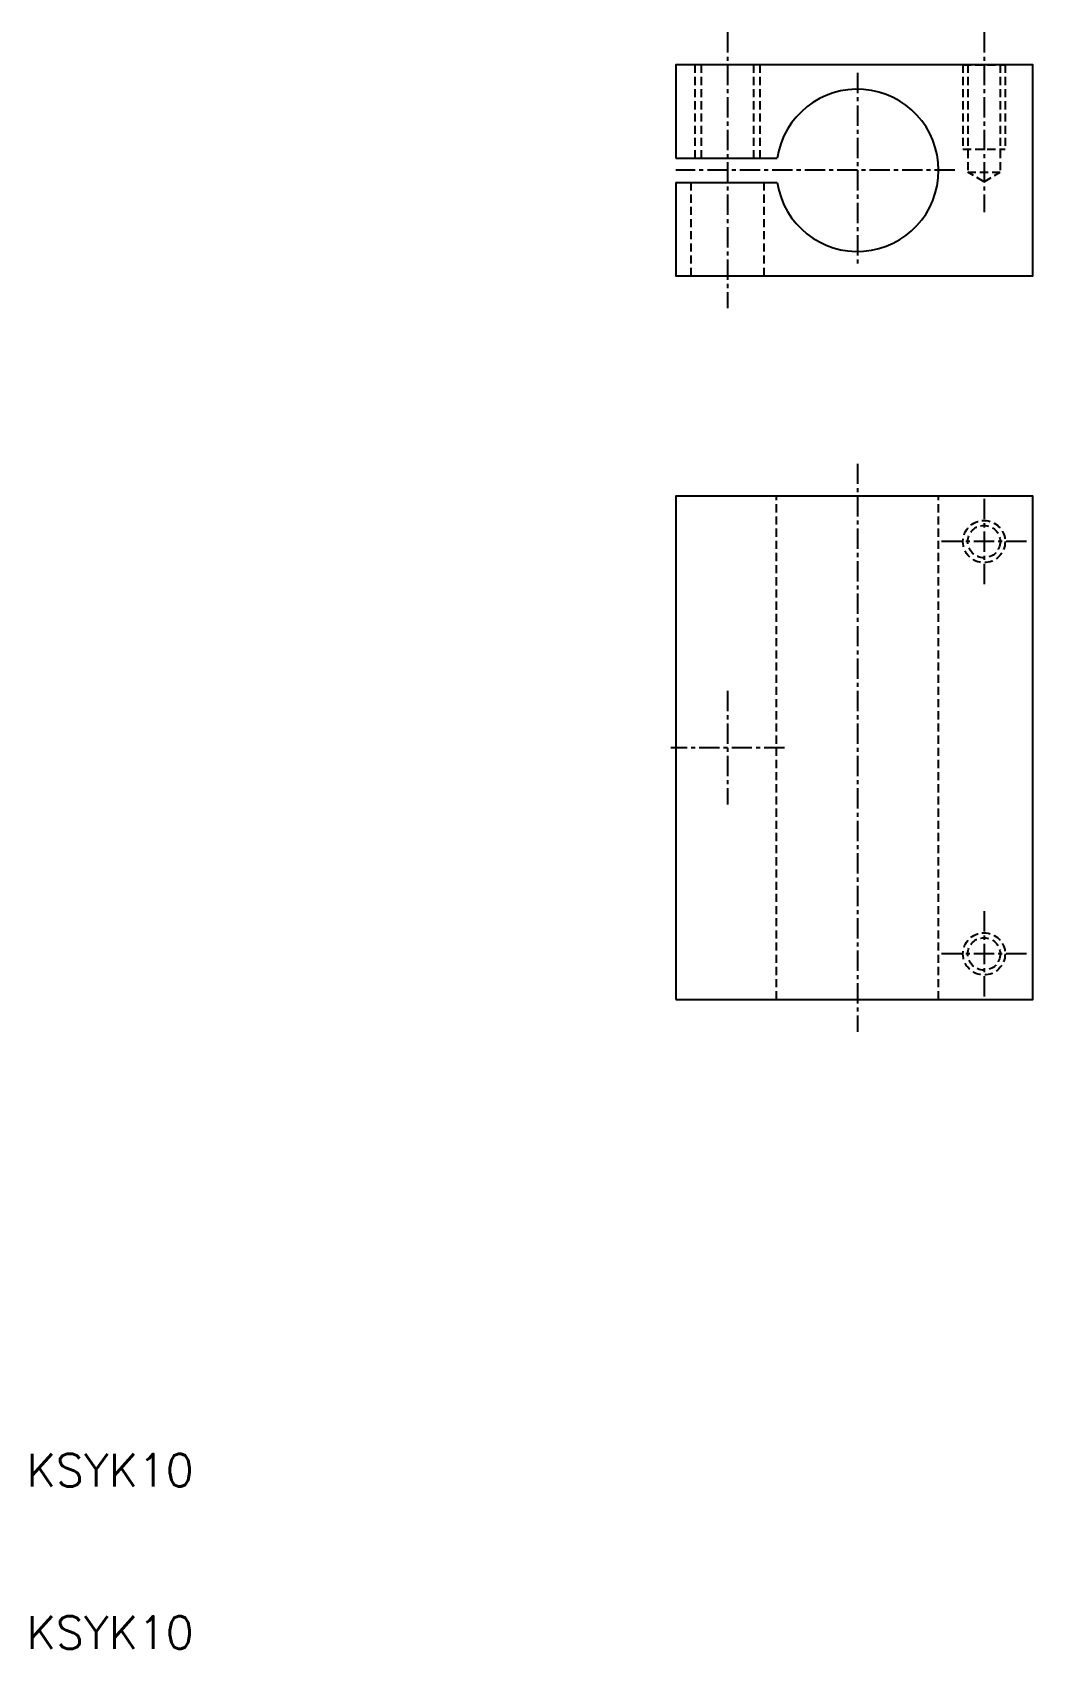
# Model space of a CAD drawing. Extents: x 10.3 to 72, y 10 to 109.6.
import ezdxf

# ---------------------------------------------------------------- set-up
doc = ezdxf.new("R2010")
doc.units = 0
doc.linetypes.add('CENTER', pattern=[2, 1.25, -0.25, 0.25, -0.25])
doc.linetypes.add('DASHED', pattern=[0.75, 0.5, -0.25])
doc.layers.get('0').update_dxf_attribs({"linetype": 'CONTINUOUS'})
doc.layers.add('CENTER', color=1, linetype='CENTER')
doc.styles.get("Standard").update_dxf_attribs({"font": 'txt.shx'})

msp = doc.modelspace()

# ---------------------------------------------------------------- linework, layer by layer
at = {"color": 3, "linetype": 'DASHED'}
for p, q in [((51.2, 101.822), (51.2, 107.572)), ((51.579, 101.822), (51.579, 107.572)), ((54.821, 101.822), (54.821, 107.572)), ((55.2, 101.822), (55.2, 107.572)), ((67.7, 107.572), (67.7, 102.372)), ((67.7, 107.572), (70.3, 107.572)), ((68, 107.572), (68, 100.95)), ((70, 107.572), (70, 100.95)), ((70.3, 107.572), (70.3, 102.372)), ((67.7, 102.372), (70.3, 102.372)), ((69, 100.372), (68, 100.95)), ((68, 100.95), (70, 100.95)), ((69, 100.372), (70, 100.95)), ((50.95, 94.572), (50.95, 100.322)), ((55.45, 94.572), (55.45, 100.322)), ((56.2, 50), (56.2, 81)), ((66.2, 50), (66.2, 81))]:
    msp.add_line(p, q, dxfattribs=at)
at = {"color": 7, "linetype": 'CONTINUOUS'}
for p, q in [((50, 101.822), (56.257, 101.822)), ((50, 100.322), (56.257, 100.322))]:
    msp.add_line(p, q, dxfattribs=at)
msp.add_lwpolyline([(50, 100.322), (50, 94.572), (72, 94.572), (72, 107.572), (50, 107.572), (50, 101.822)], dxfattribs=at)
msp.add_lwpolyline([(50, 50), (72, 50), (72, 81), (50, 81)], close=True, dxfattribs=at)
at = {"color": 3, "linetype": 'DASHED'}
for centre, radius in [((69, 78.2), 1.3), ((69, 78.2), 1), ((69, 52.8), 1.3), ((69, 52.8), 1)]:
    msp.add_circle(centre, radius, dxfattribs=at)
at = {"color": 7, "linetype": 'CONTINUOUS'}
msp.add_arc((61.2, 101.072), 5, 188.62693, 171.37307, dxfattribs=at)
at = {"layer": 'CENTER', "color": 1, "linetype": 'CENTER'}
for p, q in [((53.2, 109.572), (53.2, 92.572)), ((69, 109.572), (69, 98.487)), ((61.2, 107.072), (61.2, 95.072)), ((67.2, 101.072), (50, 101.072)), ((61.2, 83), (61.2, 48)), ((69, 80.825), (69, 75.575)), ((71.625, 78.2), (66.375, 78.2)), ((53.2, 69), (53.2, 62)), ((56.7, 65.5), (49.7, 65.5)), ((69, 55.425), (69, 50.175)), ((71.625, 52.8), (66.375, 52.8))]:
    msp.add_line(p, q, dxfattribs=at)

# ---------------------------------------------------------------- texts
at = {"color": 7, "linetype": 'CONTINUOUS'}
for p in [(10, 20), (10, 10)]:
    msp.add_text('KSYK10', height=2, dxfattribs=at).set_placement(p)

doc.saveas('drawing.dxf')
